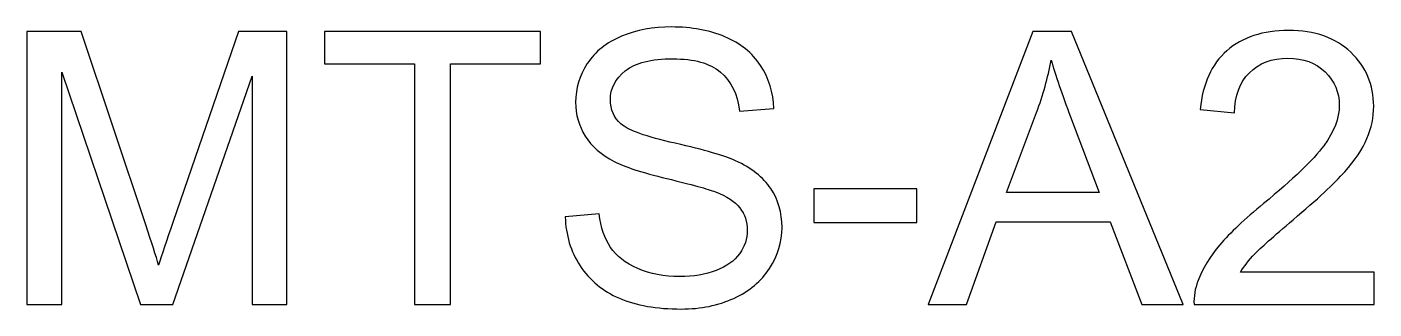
# Model space of a CAD drawing. Header units: centimetres. Extents: x -10.6 to 11.8, y -10.5 to 10.6.
# Drawn here: x 7.076 to 8.45, y 8.723 to 9.011 of the extents above; entities that cross this region are included whole.
import ezdxf

# ---------------------------------------------------------------- set-up
doc = ezdxf.new("R2010")
doc.units = ezdxf.units.CM
doc.header["$MEASUREMENT"] = 0
doc.layers.add('Livello 1', color=7, linetype='Continuous')

msp = doc.modelspace()

# ---------------------------------------------------------------- linework, layer by layer
at = {"layer": 'Livello 1', "color": 7}
for points, knots in [([(7.07591, 8.7282), (7.07591, 8.7282), (7.07591, 9.00599), (7.07591, 9.00599), (7.07591, 9.00599), (7.07591, 9.00599), (7.13127, 9.00599), (7.13127, 9.00599), (7.13127, 9.00599), (7.13127, 9.00599), (7.19699, 8.8093), (7.19699, 8.8093), (7.19699, 8.8093), (7.20307, 8.791), (7.20753, 8.77729), (7.21024, 8.76817), (7.21024, 8.76817), (7.21341, 8.77826), (7.21833, 8.79314), (7.22506, 8.81273), (7.22506, 8.81273), (7.22506, 8.81273), (7.29154, 9.00599), (7.29154, 9.00599), (7.29154, 9.00599), (7.29154, 9.00599), (7.34102, 9.00599), (7.34102, 9.00599), (7.34102, 9.00599), (7.34102, 9.00599), (7.34102, 8.7282), (7.34102, 8.7282), (7.34102, 8.7282), (7.34102, 8.7282), (7.30558, 8.7282), (7.30558, 8.7282), (7.30558, 8.7282), (7.30558, 8.7282), (7.30558, 8.96071), (7.30558, 8.96071), (7.30558, 8.96071), (7.30558, 8.96071), (7.22486, 8.7282), (7.22486, 8.7282), (7.22486, 8.7282), (7.22486, 8.7282), (7.19168, 8.7282), (7.19168, 8.7282), (7.19168, 8.7282), (7.19168, 8.7282), (7.11135, 8.96466), (7.11135, 8.96466), (7.11135, 8.96466), (7.11135, 8.96466), (7.11135, 8.7282), (7.11135, 8.7282), (7.11135, 8.7282), (7.11135, 8.7282), (7.07591, 8.7282), (7.07591, 8.7282)], [0, 0, 0, 0, 0.0666667, 0.0666667, 0.0666667, 0.0666667, 0.1333333, 0.1333333, 0.1333333, 0.1333333, 0.2, 0.2, 0.2, 0.2, 0.2666667, 0.2666667, 0.2666667, 0.2666667, 0.3333333, 0.3333333, 0.3333333, 0.3333333, 0.4, 0.4, 0.4, 0.4, 0.4666667, 0.4666667, 0.4666667, 0.4666667, 0.5333333, 0.5333333, 0.5333333, 0.5333333, 0.6, 0.6, 0.6, 0.6, 0.6666667, 0.6666667, 0.6666667, 0.6666667, 0.7333333, 0.7333333, 0.7333333, 0.7333333, 0.8, 0.8, 0.8, 0.8, 0.8666667, 0.8666667, 0.8666667, 0.8666667, 0.9333333, 0.9333333, 0.9333333, 0.9333333, 1, 1, 1, 1]), ([(7.47102, 8.7282), (7.47102, 8.7282), (7.47102, 8.9732), (7.47102, 8.9732), (7.47102, 8.9732), (7.47102, 8.9732), (7.3795, 8.9732), (7.3795, 8.9732), (7.3795, 8.9732), (7.3795, 8.9732), (7.3795, 9.00599), (7.3795, 9.00599), (7.3795, 9.00599), (7.3795, 9.00599), (7.59966, 9.00599), (7.59966, 9.00599), (7.59966, 9.00599), (7.59966, 9.00599), (7.59966, 8.9732), (7.59966, 8.9732), (7.59966, 8.9732), (7.59966, 8.9732), (7.50775, 8.9732), (7.50775, 8.9732), (7.50775, 8.9732), (7.50775, 8.9732), (7.50775, 8.7282), (7.50775, 8.7282), (7.50775, 8.7282), (7.50775, 8.7282), (7.47102, 8.7282), (7.47102, 8.7282)], [0, 0, 0, 0, 0.125, 0.125, 0.125, 0.125, 0.25, 0.25, 0.25, 0.25, 0.375, 0.375, 0.375, 0.375, 0.5, 0.5, 0.5, 0.5, 0.625, 0.625, 0.625, 0.625, 0.75, 0.75, 0.75, 0.75, 0.875, 0.875, 0.875, 0.875, 1, 1, 1, 1]), ([(7.62488, 8.81745), (7.62488, 8.81745), (7.65955, 8.82049), (7.65955, 8.82049), (7.65955, 8.82049), (7.66117, 8.80659), (7.66498, 8.79521), (7.671, 8.78628), (7.671, 8.78628), (7.67701, 8.77735), (7.68633, 8.77018), (7.69894, 8.76468), (7.69894, 8.76468), (7.71155, 8.75918), (7.72578, 8.75646), (7.74156, 8.75646), (7.74156, 8.75646), (7.75559, 8.75646), (7.76795, 8.75853), (7.77868, 8.76267), (7.77868, 8.76267), (7.78942, 8.76688), (7.79744, 8.77257), (7.80268, 8.77981), (7.80268, 8.77981), (7.80792, 8.78712), (7.81057, 8.79501), (7.81057, 8.80361), (7.81057, 8.80361), (7.81057, 8.81234), (7.80805, 8.81991), (7.80294, 8.82644), (7.80294, 8.82644), (7.79789, 8.83298), (7.78955, 8.83841), (7.77797, 8.84281), (7.77797, 8.84281), (7.77047, 8.84572), (7.75404, 8.85024), (7.72849, 8.85639), (7.72849, 8.85639), (7.70301, 8.86253), (7.6851, 8.86829), (7.67488, 8.87372), (7.67488, 8.87372), (7.66162, 8.88064), (7.65172, 8.88931), (7.64519, 8.89959), (7.64519, 8.89959), (7.63872, 8.90988), (7.63549, 8.92139), (7.63549, 8.9342), (7.63549, 8.9342), (7.63549, 8.94817), (7.63943, 8.96129), (7.64739, 8.97345), (7.64739, 8.97345), (7.65535, 8.98568), (7.66699, 8.99493), (7.68225, 9.00126), (7.68225, 9.00126), (7.69758, 9.00754), (7.71452, 9.01071), (7.73322, 9.01071), (7.73322, 9.01071), (7.75385, 9.01071), (7.77196, 9.00741), (7.78774, 9.00075), (7.78774, 9.00075), (7.80345, 8.99415), (7.81555, 8.98438), (7.82402, 8.97151), (7.82402, 8.97151), (7.83243, 8.95864), (7.83702, 8.94403), (7.83767, 8.92773), (7.83767, 8.92773), (7.83767, 8.92773), (7.80242, 8.92508), (7.80242, 8.92508), (7.80242, 8.92508), (7.80048, 8.9426), (7.79408, 8.95593), (7.78315, 8.96485), (7.78315, 8.96485), (7.77222, 8.97384), (7.75611, 8.9783), (7.73477, 8.9783), (7.73477, 8.9783), (7.71252, 8.9783), (7.69635, 8.97423), (7.68613, 8.96608), (7.68613, 8.96608), (7.67598, 8.95793), (7.67087, 8.9481), (7.67087, 8.93665), (7.67087, 8.93665), (7.67087, 8.92663), (7.67449, 8.91841), (7.68167, 8.91201), (7.68167, 8.91201), (7.68878, 8.90554), (7.70722, 8.89895), (7.7371, 8.89222), (7.7371, 8.89222), (7.76698, 8.88543), (7.78748, 8.87954), (7.7986, 8.8745), (7.7986, 8.8745), (7.81477, 8.867), (7.82674, 8.85755), (7.83444, 8.84617), (7.83444, 8.84617), (7.84213, 8.83472), (7.84595, 8.82153), (7.84595, 8.80665), (7.84595, 8.80665), (7.84595, 8.79184), (7.84174, 8.77794), (7.83327, 8.76487), (7.83327, 8.76487), (7.8248, 8.75181), (7.81264, 8.74165), (7.79679, 8.73434), (7.79679, 8.73434), (7.78095, 8.7271), (7.7631, 8.72348), (7.74331, 8.72348), (7.74331, 8.72348), (7.71815, 8.72348), (7.69706, 8.7271), (7.68012, 8.73447), (7.68012, 8.73447), (7.66311, 8.74178), (7.64978, 8.75278), (7.64008, 8.76752), (7.64008, 8.76752), (7.63044, 8.78221), (7.62534, 8.79889), (7.62488, 8.81745)], [0, 0, 0, 0, 0.0285714, 0.0285714, 0.0285714, 0.0285714, 0.0571429, 0.0571429, 0.0571429, 0.0571429, 0.0857143, 0.0857143, 0.0857143, 0.0857143, 0.1142857, 0.1142857, 0.1142857, 0.1142857, 0.1428571, 0.1428571, 0.1428571, 0.1428571, 0.1714286, 0.1714286, 0.1714286, 0.1714286, 0.2, 0.2, 0.2, 0.2, 0.2285714, 0.2285714, 0.2285714, 0.2285714, 0.2571429, 0.2571429, 0.2571429, 0.2571429, 0.2857143, 0.2857143, 0.2857143, 0.2857143, 0.3142857, 0.3142857, 0.3142857, 0.3142857, 0.3428571, 0.3428571, 0.3428571, 0.3428571, 0.3714286, 0.3714286, 0.3714286, 0.3714286, 0.4, 0.4, 0.4, 0.4, 0.4285714, 0.4285714, 0.4285714, 0.4285714, 0.4571429, 0.4571429, 0.4571429, 0.4571429, 0.4857143, 0.4857143, 0.4857143, 0.4857143, 0.5142857, 0.5142857, 0.5142857, 0.5142857, 0.5428571, 0.5428571, 0.5428571, 0.5428571, 0.5714286, 0.5714286, 0.5714286, 0.5714286, 0.6, 0.6, 0.6, 0.6, 0.6285714, 0.6285714, 0.6285714, 0.6285714, 0.6571429, 0.6571429, 0.6571429, 0.6571429, 0.6857143, 0.6857143, 0.6857143, 0.6857143, 0.7142857, 0.7142857, 0.7142857, 0.7142857, 0.7428571, 0.7428571, 0.7428571, 0.7428571, 0.7714286, 0.7714286, 0.7714286, 0.7714286, 0.8, 0.8, 0.8, 0.8, 0.8285714, 0.8285714, 0.8285714, 0.8285714, 0.8571429, 0.8571429, 0.8571429, 0.8571429, 0.8857143, 0.8857143, 0.8857143, 0.8857143, 0.9142857, 0.9142857, 0.9142857, 0.9142857, 0.9428571, 0.9428571, 0.9428571, 0.9428571, 0.9714286, 0.9714286, 0.9714286, 0.9714286, 1, 1, 1, 1]), ([(7.9949, 8.7282), (7.9949, 8.7282), (8.10161, 9.00599), (8.10161, 9.00599), (8.10161, 9.00599), (8.10161, 9.00599), (8.1412, 9.00599), (8.1412, 9.00599), (8.1412, 9.00599), (8.1412, 9.00599), (8.2549, 8.7282), (8.2549, 8.7282), (8.2549, 8.7282), (8.2549, 8.7282), (8.21299, 8.7282), (8.21299, 8.7282), (8.21299, 8.7282), (8.21299, 8.7282), (8.18058, 8.81234), (8.18058, 8.81234), (8.18058, 8.81234), (8.18058, 8.81234), (8.06443, 8.81234), (8.06443, 8.81234), (8.06443, 8.81234), (8.06443, 8.81234), (8.03396, 8.7282), (8.03396, 8.7282), (8.03396, 8.7282), (8.03396, 8.7282), (7.9949, 8.7282), (7.9949, 8.7282)], [0, 0, 0, 0, 0.125, 0.125, 0.125, 0.125, 0.25, 0.25, 0.25, 0.25, 0.375, 0.375, 0.375, 0.375, 0.5, 0.5, 0.5, 0.5, 0.625, 0.625, 0.625, 0.625, 0.75, 0.75, 0.75, 0.75, 0.875, 0.875, 0.875, 0.875, 1, 1, 1, 1]), ([(8.44971, 8.76099), (8.44971, 8.76099), (8.44971, 8.7282), (8.44971, 8.7282), (8.44971, 8.7282), (8.44971, 8.7282), (8.26609, 8.7282), (8.26609, 8.7282), (8.26609, 8.7282), (8.26583, 8.73641), (8.26713, 8.7443), (8.27004, 8.75187), (8.27004, 8.75187), (8.27469, 8.76442), (8.2822, 8.77671), (8.29248, 8.78887), (8.29248, 8.78887), (8.30283, 8.80096), (8.3177, 8.815), (8.33711, 8.83091), (8.33711, 8.83091), (8.36731, 8.85568), (8.38775, 8.87527), (8.39835, 8.88976), (8.39835, 8.88976), (8.40896, 8.90419), (8.41427, 8.9179), (8.41427, 8.93077), (8.41427, 8.93077), (8.41427, 8.94428), (8.40941, 8.95567), (8.39978, 8.96498), (8.39978, 8.96498), (8.39008, 8.97423), (8.37746, 8.97889), (8.36194, 8.97889), (8.36194, 8.97889), (8.34551, 8.97889), (8.33238, 8.97397), (8.32255, 8.96408), (8.32255, 8.96408), (8.31266, 8.95424), (8.30768, 8.9406), (8.30755, 8.9232), (8.30755, 8.9232), (8.30755, 8.9232), (8.27249, 8.92676), (8.27249, 8.92676), (8.27249, 8.92676), (8.27489, 8.95295), (8.28394, 8.97287), (8.29959, 8.98658), (8.29959, 8.98658), (8.31525, 9.00029), (8.33633, 9.00715), (8.36272, 9.00715), (8.36272, 9.00715), (8.38936, 9.00715), (8.41045, 8.99971), (8.42597, 8.98497), (8.42597, 8.98497), (8.44156, 8.97016), (8.44932, 8.95185), (8.44932, 8.92999), (8.44932, 8.92999), (8.44932, 8.91887), (8.44706, 8.90794), (8.44246, 8.8972), (8.44246, 8.8972), (8.43794, 8.88646), (8.43037, 8.87515), (8.41983, 8.86331), (8.41983, 8.86331), (8.40929, 8.85141), (8.39176, 8.83511), (8.36725, 8.81441), (8.36725, 8.81441), (8.34681, 8.79721), (8.33368, 8.78557), (8.32786, 8.77942), (8.32786, 8.77942), (8.32204, 8.77334), (8.31725, 8.7672), (8.31343, 8.76099), (8.31343, 8.76099), (8.31343, 8.76099), (8.44971, 8.76099), (8.44971, 8.76099)], [0, 0, 0, 0, 0.0454545, 0.0454545, 0.0454545, 0.0454545, 0.0909091, 0.0909091, 0.0909091, 0.0909091, 0.1363636, 0.1363636, 0.1363636, 0.1363636, 0.1818182, 0.1818182, 0.1818182, 0.1818182, 0.2272727, 0.2272727, 0.2272727, 0.2272727, 0.2727273, 0.2727273, 0.2727273, 0.2727273, 0.3181818, 0.3181818, 0.3181818, 0.3181818, 0.3636364, 0.3636364, 0.3636364, 0.3636364, 0.4090909, 0.4090909, 0.4090909, 0.4090909, 0.4545455, 0.4545455, 0.4545455, 0.4545455, 0.5, 0.5, 0.5, 0.5, 0.5454545, 0.5454545, 0.5454545, 0.5454545, 0.5909091, 0.5909091, 0.5909091, 0.5909091, 0.6363636, 0.6363636, 0.6363636, 0.6363636, 0.6818182, 0.6818182, 0.6818182, 0.6818182, 0.7272727, 0.7272727, 0.7272727, 0.7272727, 0.7727273, 0.7727273, 0.7727273, 0.7727273, 0.8181818, 0.8181818, 0.8181818, 0.8181818, 0.8636364, 0.8636364, 0.8636364, 0.8636364, 0.9090909, 0.9090909, 0.9090909, 0.9090909, 0.9545455, 0.9545455, 0.9545455, 0.9545455, 1, 1, 1, 1]), ([(8.07503, 8.84229), (8.07503, 8.84229), (8.16927, 8.84229), (8.16927, 8.84229), (8.16927, 8.84229), (8.16927, 8.84229), (8.14023, 8.91919), (8.14023, 8.91919), (8.14023, 8.91919), (8.13143, 8.94254), (8.12483, 8.96175), (8.12056, 8.97682), (8.12056, 8.97682), (8.11701, 8.95897), (8.11203, 8.94131), (8.10556, 8.92372), (8.10556, 8.92372), (8.10556, 8.92372), (8.07503, 8.84229), (8.07503, 8.84229)], [0, 0, 0, 0, 0.2, 0.2, 0.2, 0.2, 0.4, 0.4, 0.4, 0.4, 0.6, 0.6, 0.6, 0.6, 0.8, 0.8, 0.8, 0.8, 1, 1, 1, 1]), ([(7.87855, 8.81157), (7.87855, 8.81157), (7.87855, 8.84585), (7.87855, 8.84585), (7.87855, 8.84585), (7.87855, 8.84585), (7.98339, 8.84585), (7.98339, 8.84585), (7.98339, 8.84585), (7.98339, 8.84585), (7.98339, 8.81157), (7.98339, 8.81157), (7.98339, 8.81157), (7.98339, 8.81157), (7.87855, 8.81157), (7.87855, 8.81157)], [0, 0, 0, 0, 0.25, 0.25, 0.25, 0.25, 0.5, 0.5, 0.5, 0.5, 0.75, 0.75, 0.75, 0.75, 1, 1, 1, 1])]:
    msp.add_open_spline(points, degree=3, knots=knots, dxfattribs=at)
at = {"layer": 'Livello 1', "color": 250, "lineweight": 9}
for points, knots in [([(7.07591, 8.7282), (7.07591, 8.7282), (7.07591, 9.00599), (7.07591, 9.00599), (7.07591, 9.00599), (7.07591, 9.00599), (7.13127, 9.00599), (7.13127, 9.00599), (7.13127, 9.00599), (7.13127, 9.00599), (7.19699, 8.8093), (7.19699, 8.8093), (7.19699, 8.8093), (7.20307, 8.791), (7.20753, 8.77729), (7.21024, 8.76817), (7.21024, 8.76817), (7.21341, 8.77826), (7.21833, 8.79314), (7.22506, 8.81273), (7.22506, 8.81273), (7.22506, 8.81273), (7.29154, 9.00599), (7.29154, 9.00599), (7.29154, 9.00599), (7.29154, 9.00599), (7.34102, 9.00599), (7.34102, 9.00599), (7.34102, 9.00599), (7.34102, 9.00599), (7.34102, 8.7282), (7.34102, 8.7282), (7.34102, 8.7282), (7.34102, 8.7282), (7.30558, 8.7282), (7.30558, 8.7282), (7.30558, 8.7282), (7.30558, 8.7282), (7.30558, 8.96071), (7.30558, 8.96071), (7.30558, 8.96071), (7.30558, 8.96071), (7.22486, 8.7282), (7.22486, 8.7282), (7.22486, 8.7282), (7.22486, 8.7282), (7.19168, 8.7282), (7.19168, 8.7282), (7.19168, 8.7282), (7.19168, 8.7282), (7.11135, 8.96466), (7.11135, 8.96466), (7.11135, 8.96466), (7.11135, 8.96466), (7.11135, 8.7282), (7.11135, 8.7282), (7.11135, 8.7282), (7.11135, 8.7282), (7.07591, 8.7282), (7.07591, 8.7282)], [0, 0, 0, 0, 0.0666667, 0.0666667, 0.0666667, 0.0666667, 0.1333333, 0.1333333, 0.1333333, 0.1333333, 0.2, 0.2, 0.2, 0.2, 0.2666667, 0.2666667, 0.2666667, 0.2666667, 0.3333333, 0.3333333, 0.3333333, 0.3333333, 0.4, 0.4, 0.4, 0.4, 0.4666667, 0.4666667, 0.4666667, 0.4666667, 0.5333333, 0.5333333, 0.5333333, 0.5333333, 0.6, 0.6, 0.6, 0.6, 0.6666667, 0.6666667, 0.6666667, 0.6666667, 0.7333333, 0.7333333, 0.7333333, 0.7333333, 0.8, 0.8, 0.8, 0.8, 0.8666667, 0.8666667, 0.8666667, 0.8666667, 0.9333333, 0.9333333, 0.9333333, 0.9333333, 1, 1, 1, 1]), ([(7.07591, 8.7282), (7.07591, 8.7282), (7.07591, 9.00599), (7.07591, 9.00599), (7.07591, 9.00599), (7.07591, 9.00599), (7.13127, 9.00599), (7.13127, 9.00599), (7.13127, 9.00599), (7.13127, 9.00599), (7.19699, 8.8093), (7.19699, 8.8093), (7.19699, 8.8093), (7.20307, 8.791), (7.20753, 8.77729), (7.21024, 8.76817), (7.21024, 8.76817), (7.21341, 8.77826), (7.21833, 8.79314), (7.22506, 8.81273), (7.22506, 8.81273), (7.22506, 8.81273), (7.29154, 9.00599), (7.29154, 9.00599), (7.29154, 9.00599), (7.29154, 9.00599), (7.34102, 9.00599), (7.34102, 9.00599), (7.34102, 9.00599), (7.34102, 9.00599), (7.34102, 8.7282), (7.34102, 8.7282), (7.34102, 8.7282), (7.34102, 8.7282), (7.30558, 8.7282), (7.30558, 8.7282), (7.30558, 8.7282), (7.30558, 8.7282), (7.30558, 8.96071), (7.30558, 8.96071), (7.30558, 8.96071), (7.30558, 8.96071), (7.22486, 8.7282), (7.22486, 8.7282), (7.22486, 8.7282), (7.22486, 8.7282), (7.19168, 8.7282), (7.19168, 8.7282), (7.19168, 8.7282), (7.19168, 8.7282), (7.11135, 8.96466), (7.11135, 8.96466), (7.11135, 8.96466), (7.11135, 8.96466), (7.11135, 8.7282), (7.11135, 8.7282), (7.11135, 8.7282), (7.11135, 8.7282), (7.07591, 8.7282), (7.07591, 8.7282)], [0, 0, 0, 0, 0.0666667, 0.0666667, 0.0666667, 0.0666667, 0.1333333, 0.1333333, 0.1333333, 0.1333333, 0.2, 0.2, 0.2, 0.2, 0.2666667, 0.2666667, 0.2666667, 0.2666667, 0.3333333, 0.3333333, 0.3333333, 0.3333333, 0.4, 0.4, 0.4, 0.4, 0.4666667, 0.4666667, 0.4666667, 0.4666667, 0.5333333, 0.5333333, 0.5333333, 0.5333333, 0.6, 0.6, 0.6, 0.6, 0.6666667, 0.6666667, 0.6666667, 0.6666667, 0.7333333, 0.7333333, 0.7333333, 0.7333333, 0.8, 0.8, 0.8, 0.8, 0.8666667, 0.8666667, 0.8666667, 0.8666667, 0.9333333, 0.9333333, 0.9333333, 0.9333333, 1, 1, 1, 1]), ([(7.47102, 8.7282), (7.47102, 8.7282), (7.47102, 8.9732), (7.47102, 8.9732), (7.47102, 8.9732), (7.47102, 8.9732), (7.3795, 8.9732), (7.3795, 8.9732), (7.3795, 8.9732), (7.3795, 8.9732), (7.3795, 9.00599), (7.3795, 9.00599), (7.3795, 9.00599), (7.3795, 9.00599), (7.59966, 9.00599), (7.59966, 9.00599), (7.59966, 9.00599), (7.59966, 9.00599), (7.59966, 8.9732), (7.59966, 8.9732), (7.59966, 8.9732), (7.59966, 8.9732), (7.50775, 8.9732), (7.50775, 8.9732), (7.50775, 8.9732), (7.50775, 8.9732), (7.50775, 8.7282), (7.50775, 8.7282), (7.50775, 8.7282), (7.50775, 8.7282), (7.47102, 8.7282), (7.47102, 8.7282)], [0, 0, 0, 0, 0.125, 0.125, 0.125, 0.125, 0.25, 0.25, 0.25, 0.25, 0.375, 0.375, 0.375, 0.375, 0.5, 0.5, 0.5, 0.5, 0.625, 0.625, 0.625, 0.625, 0.75, 0.75, 0.75, 0.75, 0.875, 0.875, 0.875, 0.875, 1, 1, 1, 1]), ([(7.47102, 8.7282), (7.47102, 8.7282), (7.47102, 8.9732), (7.47102, 8.9732), (7.47102, 8.9732), (7.47102, 8.9732), (7.3795, 8.9732), (7.3795, 8.9732), (7.3795, 8.9732), (7.3795, 8.9732), (7.3795, 9.00599), (7.3795, 9.00599), (7.3795, 9.00599), (7.3795, 9.00599), (7.59966, 9.00599), (7.59966, 9.00599), (7.59966, 9.00599), (7.59966, 9.00599), (7.59966, 8.9732), (7.59966, 8.9732), (7.59966, 8.9732), (7.59966, 8.9732), (7.50775, 8.9732), (7.50775, 8.9732), (7.50775, 8.9732), (7.50775, 8.9732), (7.50775, 8.7282), (7.50775, 8.7282), (7.50775, 8.7282), (7.50775, 8.7282), (7.47102, 8.7282), (7.47102, 8.7282)], [0, 0, 0, 0, 0.125, 0.125, 0.125, 0.125, 0.25, 0.25, 0.25, 0.25, 0.375, 0.375, 0.375, 0.375, 0.5, 0.5, 0.5, 0.5, 0.625, 0.625, 0.625, 0.625, 0.75, 0.75, 0.75, 0.75, 0.875, 0.875, 0.875, 0.875, 1, 1, 1, 1]), ([(7.62488, 8.81745), (7.62488, 8.81745), (7.65955, 8.82049), (7.65955, 8.82049), (7.65955, 8.82049), (7.66117, 8.80659), (7.66498, 8.79521), (7.671, 8.78628), (7.671, 8.78628), (7.67701, 8.77735), (7.68633, 8.77018), (7.69894, 8.76468), (7.69894, 8.76468), (7.71155, 8.75918), (7.72578, 8.75646), (7.74156, 8.75646), (7.74156, 8.75646), (7.75559, 8.75646), (7.76795, 8.75853), (7.77868, 8.76267), (7.77868, 8.76267), (7.78942, 8.76688), (7.79744, 8.77257), (7.80268, 8.77981), (7.80268, 8.77981), (7.80792, 8.78712), (7.81057, 8.79501), (7.81057, 8.80361), (7.81057, 8.80361), (7.81057, 8.81234), (7.80805, 8.81991), (7.80294, 8.82644), (7.80294, 8.82644), (7.79789, 8.83298), (7.78955, 8.83841), (7.77797, 8.84281), (7.77797, 8.84281), (7.77047, 8.84572), (7.75404, 8.85024), (7.72849, 8.85639), (7.72849, 8.85639), (7.70301, 8.86253), (7.6851, 8.86829), (7.67488, 8.87372), (7.67488, 8.87372), (7.66162, 8.88064), (7.65172, 8.88931), (7.64519, 8.89959), (7.64519, 8.89959), (7.63872, 8.90988), (7.63549, 8.92139), (7.63549, 8.9342), (7.63549, 8.9342), (7.63549, 8.94817), (7.63943, 8.96129), (7.64739, 8.97345), (7.64739, 8.97345), (7.65535, 8.98568), (7.66699, 8.99493), (7.68225, 9.00126), (7.68225, 9.00126), (7.69758, 9.00754), (7.71452, 9.01071), (7.73322, 9.01071), (7.73322, 9.01071), (7.75385, 9.01071), (7.77196, 9.00741), (7.78774, 9.00075), (7.78774, 9.00075), (7.80345, 8.99415), (7.81555, 8.98438), (7.82402, 8.97151), (7.82402, 8.97151), (7.83243, 8.95864), (7.83702, 8.94403), (7.83767, 8.92773), (7.83767, 8.92773), (7.83767, 8.92773), (7.80242, 8.92508), (7.80242, 8.92508), (7.80242, 8.92508), (7.80048, 8.9426), (7.79408, 8.95593), (7.78315, 8.96485), (7.78315, 8.96485), (7.77222, 8.97384), (7.75611, 8.9783), (7.73477, 8.9783), (7.73477, 8.9783), (7.71252, 8.9783), (7.69635, 8.97423), (7.68613, 8.96608), (7.68613, 8.96608), (7.67598, 8.95793), (7.67087, 8.9481), (7.67087, 8.93665), (7.67087, 8.93665), (7.67087, 8.92663), (7.67449, 8.91841), (7.68167, 8.91201), (7.68167, 8.91201), (7.68878, 8.90554), (7.70722, 8.89895), (7.7371, 8.89222), (7.7371, 8.89222), (7.76698, 8.88543), (7.78748, 8.87954), (7.7986, 8.8745), (7.7986, 8.8745), (7.81477, 8.867), (7.82674, 8.85755), (7.83444, 8.84617), (7.83444, 8.84617), (7.84213, 8.83472), (7.84595, 8.82153), (7.84595, 8.80665), (7.84595, 8.80665), (7.84595, 8.79184), (7.84174, 8.77794), (7.83327, 8.76487), (7.83327, 8.76487), (7.8248, 8.75181), (7.81264, 8.74165), (7.79679, 8.73434), (7.79679, 8.73434), (7.78095, 8.7271), (7.7631, 8.72348), (7.74331, 8.72348), (7.74331, 8.72348), (7.71815, 8.72348), (7.69706, 8.7271), (7.68012, 8.73447), (7.68012, 8.73447), (7.66311, 8.74178), (7.64978, 8.75278), (7.64008, 8.76752), (7.64008, 8.76752), (7.63044, 8.78221), (7.62534, 8.79889), (7.62488, 8.81745)], [0, 0, 0, 0, 0.0285714, 0.0285714, 0.0285714, 0.0285714, 0.0571429, 0.0571429, 0.0571429, 0.0571429, 0.0857143, 0.0857143, 0.0857143, 0.0857143, 0.1142857, 0.1142857, 0.1142857, 0.1142857, 0.1428571, 0.1428571, 0.1428571, 0.1428571, 0.1714286, 0.1714286, 0.1714286, 0.1714286, 0.2, 0.2, 0.2, 0.2, 0.2285714, 0.2285714, 0.2285714, 0.2285714, 0.2571429, 0.2571429, 0.2571429, 0.2571429, 0.2857143, 0.2857143, 0.2857143, 0.2857143, 0.3142857, 0.3142857, 0.3142857, 0.3142857, 0.3428571, 0.3428571, 0.3428571, 0.3428571, 0.3714286, 0.3714286, 0.3714286, 0.3714286, 0.4, 0.4, 0.4, 0.4, 0.4285714, 0.4285714, 0.4285714, 0.4285714, 0.4571429, 0.4571429, 0.4571429, 0.4571429, 0.4857143, 0.4857143, 0.4857143, 0.4857143, 0.5142857, 0.5142857, 0.5142857, 0.5142857, 0.5428571, 0.5428571, 0.5428571, 0.5428571, 0.5714286, 0.5714286, 0.5714286, 0.5714286, 0.6, 0.6, 0.6, 0.6, 0.6285714, 0.6285714, 0.6285714, 0.6285714, 0.6571429, 0.6571429, 0.6571429, 0.6571429, 0.6857143, 0.6857143, 0.6857143, 0.6857143, 0.7142857, 0.7142857, 0.7142857, 0.7142857, 0.7428571, 0.7428571, 0.7428571, 0.7428571, 0.7714286, 0.7714286, 0.7714286, 0.7714286, 0.8, 0.8, 0.8, 0.8, 0.8285714, 0.8285714, 0.8285714, 0.8285714, 0.8571429, 0.8571429, 0.8571429, 0.8571429, 0.8857143, 0.8857143, 0.8857143, 0.8857143, 0.9142857, 0.9142857, 0.9142857, 0.9142857, 0.9428571, 0.9428571, 0.9428571, 0.9428571, 0.9714286, 0.9714286, 0.9714286, 0.9714286, 1, 1, 1, 1]), ([(7.62488, 8.81745), (7.62488, 8.81745), (7.65955, 8.82049), (7.65955, 8.82049), (7.65955, 8.82049), (7.66117, 8.80659), (7.66498, 8.79521), (7.671, 8.78628), (7.671, 8.78628), (7.67701, 8.77735), (7.68633, 8.77018), (7.69894, 8.76468), (7.69894, 8.76468), (7.71155, 8.75918), (7.72578, 8.75646), (7.74156, 8.75646), (7.74156, 8.75646), (7.75559, 8.75646), (7.76795, 8.75853), (7.77868, 8.76267), (7.77868, 8.76267), (7.78942, 8.76688), (7.79744, 8.77257), (7.80268, 8.77981), (7.80268, 8.77981), (7.80792, 8.78712), (7.81057, 8.79501), (7.81057, 8.80361), (7.81057, 8.80361), (7.81057, 8.81234), (7.80805, 8.81991), (7.80294, 8.82644), (7.80294, 8.82644), (7.79789, 8.83298), (7.78955, 8.83841), (7.77797, 8.84281), (7.77797, 8.84281), (7.77047, 8.84572), (7.75404, 8.85024), (7.72849, 8.85639), (7.72849, 8.85639), (7.70301, 8.86253), (7.6851, 8.86829), (7.67488, 8.87372), (7.67488, 8.87372), (7.66162, 8.88064), (7.65172, 8.88931), (7.64519, 8.89959), (7.64519, 8.89959), (7.63872, 8.90988), (7.63549, 8.92139), (7.63549, 8.9342), (7.63549, 8.9342), (7.63549, 8.94817), (7.63943, 8.96129), (7.64739, 8.97345), (7.64739, 8.97345), (7.65535, 8.98568), (7.66699, 8.99493), (7.68225, 9.00126), (7.68225, 9.00126), (7.69758, 9.00754), (7.71452, 9.01071), (7.73322, 9.01071), (7.73322, 9.01071), (7.75385, 9.01071), (7.77196, 9.00741), (7.78774, 9.00075), (7.78774, 9.00075), (7.80345, 8.99415), (7.81555, 8.98438), (7.82402, 8.97151), (7.82402, 8.97151), (7.83243, 8.95864), (7.83702, 8.94403), (7.83767, 8.92773), (7.83767, 8.92773), (7.83767, 8.92773), (7.80242, 8.92508), (7.80242, 8.92508), (7.80242, 8.92508), (7.80048, 8.9426), (7.79408, 8.95593), (7.78315, 8.96485), (7.78315, 8.96485), (7.77222, 8.97384), (7.75611, 8.9783), (7.73477, 8.9783), (7.73477, 8.9783), (7.71252, 8.9783), (7.69635, 8.97423), (7.68613, 8.96608), (7.68613, 8.96608), (7.67598, 8.95793), (7.67087, 8.9481), (7.67087, 8.93665), (7.67087, 8.93665), (7.67087, 8.92663), (7.67449, 8.91841), (7.68167, 8.91201), (7.68167, 8.91201), (7.68878, 8.90554), (7.70722, 8.89895), (7.7371, 8.89222), (7.7371, 8.89222), (7.76698, 8.88543), (7.78748, 8.87954), (7.7986, 8.8745), (7.7986, 8.8745), (7.81477, 8.867), (7.82674, 8.85755), (7.83444, 8.84617), (7.83444, 8.84617), (7.84213, 8.83472), (7.84595, 8.82153), (7.84595, 8.80665), (7.84595, 8.80665), (7.84595, 8.79184), (7.84174, 8.77794), (7.83327, 8.76487), (7.83327, 8.76487), (7.8248, 8.75181), (7.81264, 8.74165), (7.79679, 8.73434), (7.79679, 8.73434), (7.78095, 8.7271), (7.7631, 8.72348), (7.74331, 8.72348), (7.74331, 8.72348), (7.71815, 8.72348), (7.69706, 8.7271), (7.68012, 8.73447), (7.68012, 8.73447), (7.66311, 8.74178), (7.64978, 8.75278), (7.64008, 8.76752), (7.64008, 8.76752), (7.63044, 8.78221), (7.62534, 8.79889), (7.62488, 8.81745)], [0, 0, 0, 0, 0.0285714, 0.0285714, 0.0285714, 0.0285714, 0.0571429, 0.0571429, 0.0571429, 0.0571429, 0.0857143, 0.0857143, 0.0857143, 0.0857143, 0.1142857, 0.1142857, 0.1142857, 0.1142857, 0.1428571, 0.1428571, 0.1428571, 0.1428571, 0.1714286, 0.1714286, 0.1714286, 0.1714286, 0.2, 0.2, 0.2, 0.2, 0.2285714, 0.2285714, 0.2285714, 0.2285714, 0.2571429, 0.2571429, 0.2571429, 0.2571429, 0.2857143, 0.2857143, 0.2857143, 0.2857143, 0.3142857, 0.3142857, 0.3142857, 0.3142857, 0.3428571, 0.3428571, 0.3428571, 0.3428571, 0.3714286, 0.3714286, 0.3714286, 0.3714286, 0.4, 0.4, 0.4, 0.4, 0.4285714, 0.4285714, 0.4285714, 0.4285714, 0.4571429, 0.4571429, 0.4571429, 0.4571429, 0.4857143, 0.4857143, 0.4857143, 0.4857143, 0.5142857, 0.5142857, 0.5142857, 0.5142857, 0.5428571, 0.5428571, 0.5428571, 0.5428571, 0.5714286, 0.5714286, 0.5714286, 0.5714286, 0.6, 0.6, 0.6, 0.6, 0.6285714, 0.6285714, 0.6285714, 0.6285714, 0.6571429, 0.6571429, 0.6571429, 0.6571429, 0.6857143, 0.6857143, 0.6857143, 0.6857143, 0.7142857, 0.7142857, 0.7142857, 0.7142857, 0.7428571, 0.7428571, 0.7428571, 0.7428571, 0.7714286, 0.7714286, 0.7714286, 0.7714286, 0.8, 0.8, 0.8, 0.8, 0.8285714, 0.8285714, 0.8285714, 0.8285714, 0.8571429, 0.8571429, 0.8571429, 0.8571429, 0.8857143, 0.8857143, 0.8857143, 0.8857143, 0.9142857, 0.9142857, 0.9142857, 0.9142857, 0.9428571, 0.9428571, 0.9428571, 0.9428571, 0.9714286, 0.9714286, 0.9714286, 0.9714286, 1, 1, 1, 1]), ([(7.9949, 8.7282), (7.9949, 8.7282), (8.10161, 9.00599), (8.10161, 9.00599), (8.10161, 9.00599), (8.10161, 9.00599), (8.1412, 9.00599), (8.1412, 9.00599), (8.1412, 9.00599), (8.1412, 9.00599), (8.2549, 8.7282), (8.2549, 8.7282), (8.2549, 8.7282), (8.2549, 8.7282), (8.21299, 8.7282), (8.21299, 8.7282), (8.21299, 8.7282), (8.21299, 8.7282), (8.18058, 8.81234), (8.18058, 8.81234), (8.18058, 8.81234), (8.18058, 8.81234), (8.06443, 8.81234), (8.06443, 8.81234), (8.06443, 8.81234), (8.06443, 8.81234), (8.03396, 8.7282), (8.03396, 8.7282), (8.03396, 8.7282), (8.03396, 8.7282), (7.9949, 8.7282), (7.9949, 8.7282)], [0, 0, 0, 0, 0.125, 0.125, 0.125, 0.125, 0.25, 0.25, 0.25, 0.25, 0.375, 0.375, 0.375, 0.375, 0.5, 0.5, 0.5, 0.5, 0.625, 0.625, 0.625, 0.625, 0.75, 0.75, 0.75, 0.75, 0.875, 0.875, 0.875, 0.875, 1, 1, 1, 1]), ([(7.9949, 8.7282), (7.9949, 8.7282), (8.10161, 9.00599), (8.10161, 9.00599), (8.10161, 9.00599), (8.10161, 9.00599), (8.1412, 9.00599), (8.1412, 9.00599), (8.1412, 9.00599), (8.1412, 9.00599), (8.2549, 8.7282), (8.2549, 8.7282), (8.2549, 8.7282), (8.2549, 8.7282), (8.21299, 8.7282), (8.21299, 8.7282), (8.21299, 8.7282), (8.21299, 8.7282), (8.18058, 8.81234), (8.18058, 8.81234), (8.18058, 8.81234), (8.18058, 8.81234), (8.06443, 8.81234), (8.06443, 8.81234), (8.06443, 8.81234), (8.06443, 8.81234), (8.03396, 8.7282), (8.03396, 8.7282), (8.03396, 8.7282), (8.03396, 8.7282), (7.9949, 8.7282), (7.9949, 8.7282)], [0, 0, 0, 0, 0.125, 0.125, 0.125, 0.125, 0.25, 0.25, 0.25, 0.25, 0.375, 0.375, 0.375, 0.375, 0.5, 0.5, 0.5, 0.5, 0.625, 0.625, 0.625, 0.625, 0.75, 0.75, 0.75, 0.75, 0.875, 0.875, 0.875, 0.875, 1, 1, 1, 1]), ([(8.44971, 8.76099), (8.44971, 8.76099), (8.44971, 8.7282), (8.44971, 8.7282), (8.44971, 8.7282), (8.44971, 8.7282), (8.26609, 8.7282), (8.26609, 8.7282), (8.26609, 8.7282), (8.26583, 8.73641), (8.26713, 8.7443), (8.27004, 8.75187), (8.27004, 8.75187), (8.27469, 8.76442), (8.2822, 8.77671), (8.29248, 8.78887), (8.29248, 8.78887), (8.30283, 8.80096), (8.3177, 8.815), (8.33711, 8.83091), (8.33711, 8.83091), (8.36731, 8.85568), (8.38775, 8.87527), (8.39835, 8.88976), (8.39835, 8.88976), (8.40896, 8.90419), (8.41427, 8.9179), (8.41427, 8.93077), (8.41427, 8.93077), (8.41427, 8.94428), (8.40941, 8.95567), (8.39978, 8.96498), (8.39978, 8.96498), (8.39008, 8.97423), (8.37746, 8.97889), (8.36194, 8.97889), (8.36194, 8.97889), (8.34551, 8.97889), (8.33238, 8.97397), (8.32255, 8.96408), (8.32255, 8.96408), (8.31266, 8.95424), (8.30768, 8.9406), (8.30755, 8.9232), (8.30755, 8.9232), (8.30755, 8.9232), (8.27249, 8.92676), (8.27249, 8.92676), (8.27249, 8.92676), (8.27489, 8.95295), (8.28394, 8.97287), (8.29959, 8.98658), (8.29959, 8.98658), (8.31525, 9.00029), (8.33633, 9.00715), (8.36272, 9.00715), (8.36272, 9.00715), (8.38936, 9.00715), (8.41045, 8.99971), (8.42597, 8.98497), (8.42597, 8.98497), (8.44156, 8.97016), (8.44932, 8.95185), (8.44932, 8.92999), (8.44932, 8.92999), (8.44932, 8.91887), (8.44706, 8.90794), (8.44246, 8.8972), (8.44246, 8.8972), (8.43794, 8.88646), (8.43037, 8.87515), (8.41983, 8.86331), (8.41983, 8.86331), (8.40929, 8.85141), (8.39176, 8.83511), (8.36725, 8.81441), (8.36725, 8.81441), (8.34681, 8.79721), (8.33368, 8.78557), (8.32786, 8.77942), (8.32786, 8.77942), (8.32204, 8.77334), (8.31725, 8.7672), (8.31343, 8.76099), (8.31343, 8.76099), (8.31343, 8.76099), (8.44971, 8.76099), (8.44971, 8.76099)], [0, 0, 0, 0, 0.0454545, 0.0454545, 0.0454545, 0.0454545, 0.0909091, 0.0909091, 0.0909091, 0.0909091, 0.1363636, 0.1363636, 0.1363636, 0.1363636, 0.1818182, 0.1818182, 0.1818182, 0.1818182, 0.2272727, 0.2272727, 0.2272727, 0.2272727, 0.2727273, 0.2727273, 0.2727273, 0.2727273, 0.3181818, 0.3181818, 0.3181818, 0.3181818, 0.3636364, 0.3636364, 0.3636364, 0.3636364, 0.4090909, 0.4090909, 0.4090909, 0.4090909, 0.4545455, 0.4545455, 0.4545455, 0.4545455, 0.5, 0.5, 0.5, 0.5, 0.5454545, 0.5454545, 0.5454545, 0.5454545, 0.5909091, 0.5909091, 0.5909091, 0.5909091, 0.6363636, 0.6363636, 0.6363636, 0.6363636, 0.6818182, 0.6818182, 0.6818182, 0.6818182, 0.7272727, 0.7272727, 0.7272727, 0.7272727, 0.7727273, 0.7727273, 0.7727273, 0.7727273, 0.8181818, 0.8181818, 0.8181818, 0.8181818, 0.8636364, 0.8636364, 0.8636364, 0.8636364, 0.9090909, 0.9090909, 0.9090909, 0.9090909, 0.9545455, 0.9545455, 0.9545455, 0.9545455, 1, 1, 1, 1]), ([(8.44971, 8.76099), (8.44971, 8.76099), (8.44971, 8.7282), (8.44971, 8.7282), (8.44971, 8.7282), (8.44971, 8.7282), (8.26609, 8.7282), (8.26609, 8.7282), (8.26609, 8.7282), (8.26583, 8.73641), (8.26713, 8.7443), (8.27004, 8.75187), (8.27004, 8.75187), (8.27469, 8.76442), (8.2822, 8.77671), (8.29248, 8.78887), (8.29248, 8.78887), (8.30283, 8.80096), (8.3177, 8.815), (8.33711, 8.83091), (8.33711, 8.83091), (8.36731, 8.85568), (8.38775, 8.87527), (8.39835, 8.88976), (8.39835, 8.88976), (8.40896, 8.90419), (8.41427, 8.9179), (8.41427, 8.93077), (8.41427, 8.93077), (8.41427, 8.94428), (8.40941, 8.95567), (8.39978, 8.96498), (8.39978, 8.96498), (8.39008, 8.97423), (8.37746, 8.97889), (8.36194, 8.97889), (8.36194, 8.97889), (8.34551, 8.97889), (8.33238, 8.97397), (8.32255, 8.96408), (8.32255, 8.96408), (8.31266, 8.95424), (8.30768, 8.9406), (8.30755, 8.9232), (8.30755, 8.9232), (8.30755, 8.9232), (8.27249, 8.92676), (8.27249, 8.92676), (8.27249, 8.92676), (8.27489, 8.95295), (8.28394, 8.97287), (8.29959, 8.98658), (8.29959, 8.98658), (8.31525, 9.00029), (8.33633, 9.00715), (8.36272, 9.00715), (8.36272, 9.00715), (8.38936, 9.00715), (8.41045, 8.99971), (8.42597, 8.98497), (8.42597, 8.98497), (8.44156, 8.97016), (8.44932, 8.95185), (8.44932, 8.92999), (8.44932, 8.92999), (8.44932, 8.91887), (8.44706, 8.90794), (8.44246, 8.8972), (8.44246, 8.8972), (8.43794, 8.88646), (8.43037, 8.87515), (8.41983, 8.86331), (8.41983, 8.86331), (8.40929, 8.85141), (8.39176, 8.83511), (8.36725, 8.81441), (8.36725, 8.81441), (8.34681, 8.79721), (8.33368, 8.78557), (8.32786, 8.77942), (8.32786, 8.77942), (8.32204, 8.77334), (8.31725, 8.7672), (8.31343, 8.76099), (8.31343, 8.76099), (8.31343, 8.76099), (8.44971, 8.76099), (8.44971, 8.76099)], [0, 0, 0, 0, 0.0454545, 0.0454545, 0.0454545, 0.0454545, 0.0909091, 0.0909091, 0.0909091, 0.0909091, 0.1363636, 0.1363636, 0.1363636, 0.1363636, 0.1818182, 0.1818182, 0.1818182, 0.1818182, 0.2272727, 0.2272727, 0.2272727, 0.2272727, 0.2727273, 0.2727273, 0.2727273, 0.2727273, 0.3181818, 0.3181818, 0.3181818, 0.3181818, 0.3636364, 0.3636364, 0.3636364, 0.3636364, 0.4090909, 0.4090909, 0.4090909, 0.4090909, 0.4545455, 0.4545455, 0.4545455, 0.4545455, 0.5, 0.5, 0.5, 0.5, 0.5454545, 0.5454545, 0.5454545, 0.5454545, 0.5909091, 0.5909091, 0.5909091, 0.5909091, 0.6363636, 0.6363636, 0.6363636, 0.6363636, 0.6818182, 0.6818182, 0.6818182, 0.6818182, 0.7272727, 0.7272727, 0.7272727, 0.7272727, 0.7727273, 0.7727273, 0.7727273, 0.7727273, 0.8181818, 0.8181818, 0.8181818, 0.8181818, 0.8636364, 0.8636364, 0.8636364, 0.8636364, 0.9090909, 0.9090909, 0.9090909, 0.9090909, 0.9545455, 0.9545455, 0.9545455, 0.9545455, 1, 1, 1, 1]), ([(8.07503, 8.84229), (8.07503, 8.84229), (8.16927, 8.84229), (8.16927, 8.84229), (8.16927, 8.84229), (8.16927, 8.84229), (8.14023, 8.91919), (8.14023, 8.91919), (8.14023, 8.91919), (8.13143, 8.94254), (8.12483, 8.96175), (8.12056, 8.97682), (8.12056, 8.97682), (8.11701, 8.95897), (8.11203, 8.94131), (8.10556, 8.92372), (8.10556, 8.92372), (8.10556, 8.92372), (8.07503, 8.84229), (8.07503, 8.84229)], [0, 0, 0, 0, 0.2, 0.2, 0.2, 0.2, 0.4, 0.4, 0.4, 0.4, 0.6, 0.6, 0.6, 0.6, 0.8, 0.8, 0.8, 0.8, 1, 1, 1, 1]), ([(8.07503, 8.84229), (8.07503, 8.84229), (8.16927, 8.84229), (8.16927, 8.84229), (8.16927, 8.84229), (8.16927, 8.84229), (8.14023, 8.91919), (8.14023, 8.91919), (8.14023, 8.91919), (8.13143, 8.94254), (8.12483, 8.96175), (8.12056, 8.97682), (8.12056, 8.97682), (8.11701, 8.95897), (8.11203, 8.94131), (8.10556, 8.92372), (8.10556, 8.92372), (8.10556, 8.92372), (8.07503, 8.84229), (8.07503, 8.84229)], [0, 0, 0, 0, 0.2, 0.2, 0.2, 0.2, 0.4, 0.4, 0.4, 0.4, 0.6, 0.6, 0.6, 0.6, 0.8, 0.8, 0.8, 0.8, 1, 1, 1, 1]), ([(7.87855, 8.81157), (7.87855, 8.81157), (7.87855, 8.84585), (7.87855, 8.84585), (7.87855, 8.84585), (7.87855, 8.84585), (7.98339, 8.84585), (7.98339, 8.84585), (7.98339, 8.84585), (7.98339, 8.84585), (7.98339, 8.81157), (7.98339, 8.81157), (7.98339, 8.81157), (7.98339, 8.81157), (7.87855, 8.81157), (7.87855, 8.81157)], [0, 0, 0, 0, 0.25, 0.25, 0.25, 0.25, 0.5, 0.5, 0.5, 0.5, 0.75, 0.75, 0.75, 0.75, 1, 1, 1, 1]), ([(7.87855, 8.81157), (7.87855, 8.81157), (7.87855, 8.84585), (7.87855, 8.84585), (7.87855, 8.84585), (7.87855, 8.84585), (7.98339, 8.84585), (7.98339, 8.84585), (7.98339, 8.84585), (7.98339, 8.84585), (7.98339, 8.81157), (7.98339, 8.81157), (7.98339, 8.81157), (7.98339, 8.81157), (7.87855, 8.81157), (7.87855, 8.81157)], [0, 0, 0, 0, 0.25, 0.25, 0.25, 0.25, 0.5, 0.5, 0.5, 0.5, 0.75, 0.75, 0.75, 0.75, 1, 1, 1, 1])]:
    msp.add_open_spline(points, degree=3, knots=knots, dxfattribs=at)

doc.saveas('drawing.dxf')
